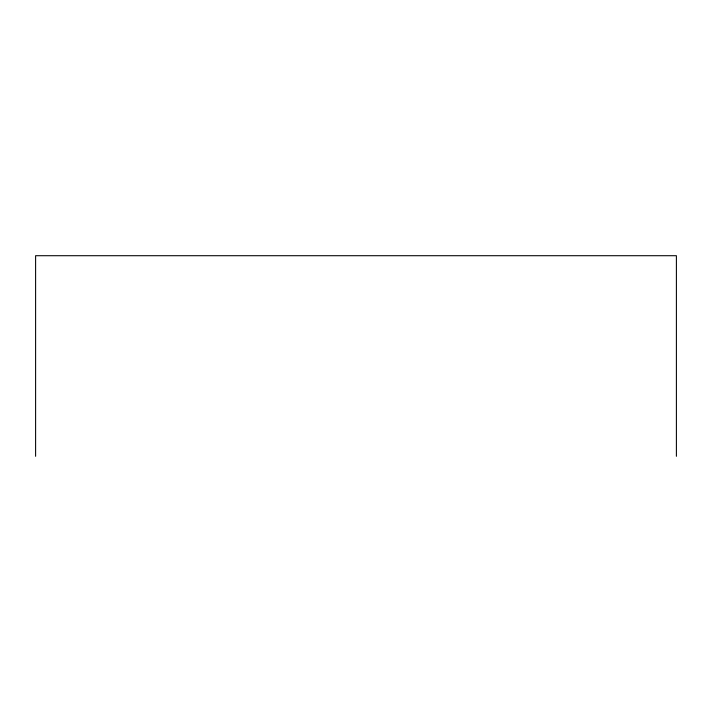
<?xml version="1.0" encoding="UTF-8"?>
<svg xmlns="http://www.w3.org/2000/svg" width="712" height="712" viewBox="0 0 712 712"><rect width="100%" height="100%" fill="white"/><g stroke="black" fill="none" stroke-linecap="round" stroke-linejoin="round"><path stroke-width="1.07" d="M676.4 456.294L676.4 255.706L35.6 255.706L35.6 456.294"/></g></svg>
